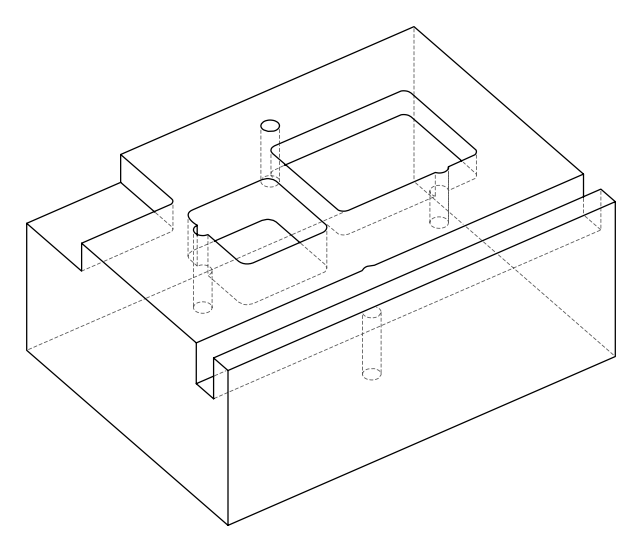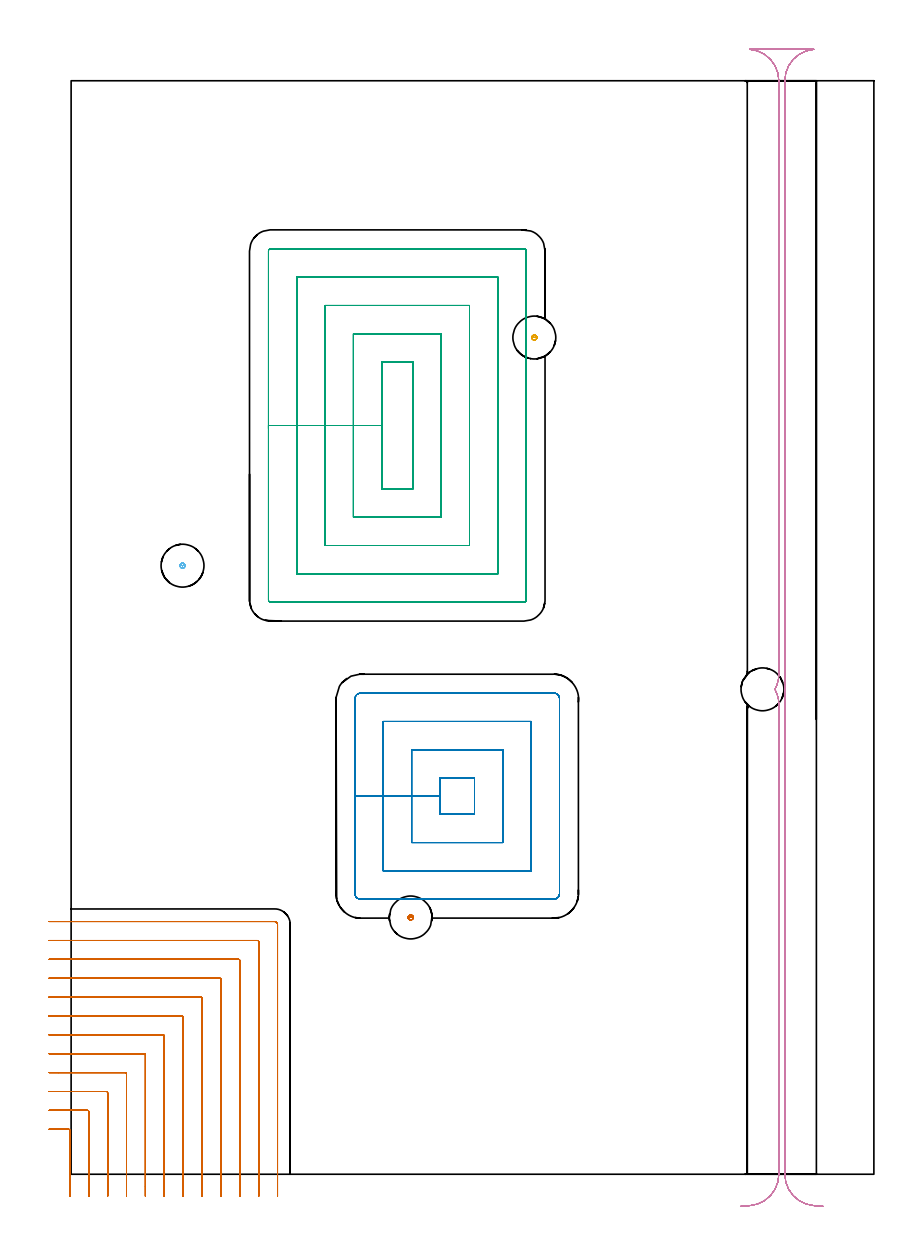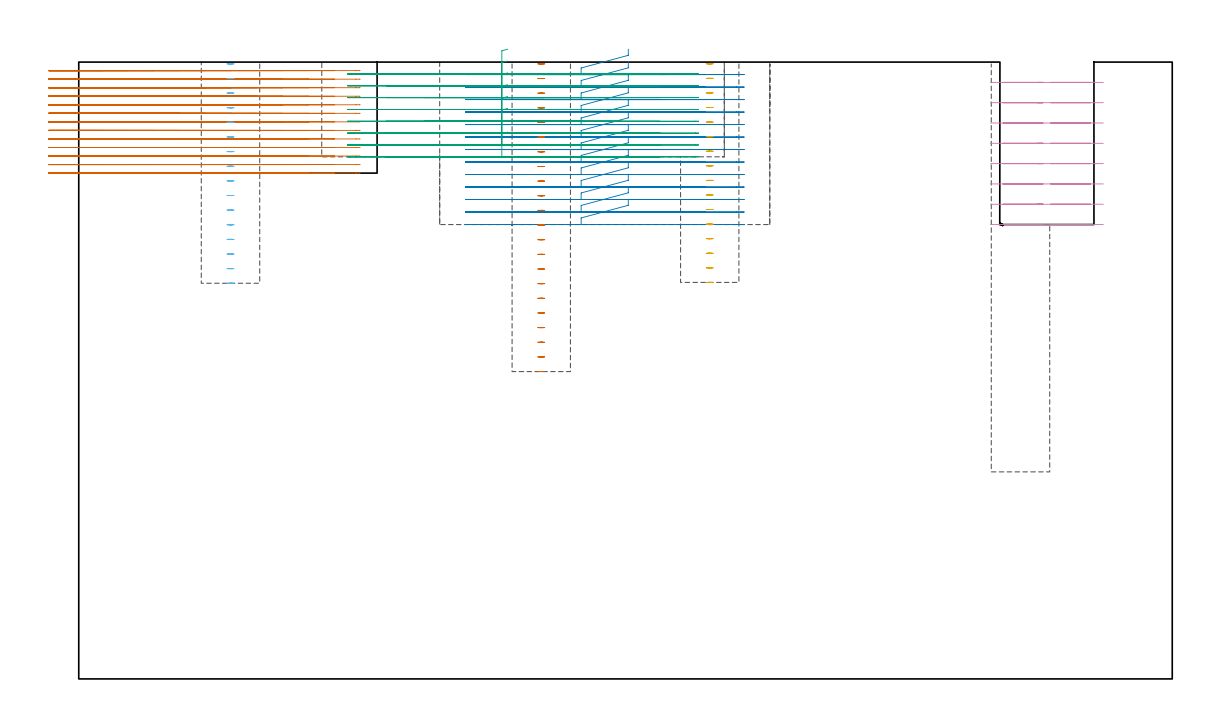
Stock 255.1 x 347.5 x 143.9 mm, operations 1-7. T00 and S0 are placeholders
(PLAN: 8 operations, 3 tool changes, 86.8 min)
(1 MILL_CORNER_NOTCH_RECTANGULAR | CORNER_NOTCH_RECTANGULAR | NXT0201_009 | Follow Part, ap 2, ae 75% | 32.92 min | 151845 mm3)
(2 MILL_RECTANGULAR_POCKET | POCKET_RECTANGULAR_STRAIGHT | NXT0201_011 | Follow Part, ap 3, ae 75% | 17.8 min | 224241 mm3)
(3 MILL_RECTANGULAR_POCKET_1 | POCKET_RECTANGULAR_STRAIGHT_1 | NXT0201_011 | Follow Part, ap 3, ae 75% | 20.87 min | 257113 mm3)
(4 MILL_RECTANGULAR_SLOT | SLOT_RECTANGULAR | UGT0201_094 | Follow Part, ap 5, ae 75% | 12.63 min | 288755 mm3)
(5 MILL_BLIND_HOLE_FROM_SOLID_MATERIAL | STEP1POCKET | NXT0201_011 | Spiral | 0.49 min | 4877 mm3)
(6 MILL_BLIND_HOLE_FROM_SOLID_MATERIAL_1 | STEP1POCKET_1 | NXT0201_011 | Spiral | 0.49 min | 7489 mm3)
(7 MILL_BLIND_HOLE_FROM_SOLID_MATERIAL_2 | STEP1POCKET_2 | NXT0201_011 | Spiral | 0.68 min | 7605 mm3)
(8 MILL_BLIND_HOLE_FROM_SOLID_MATERIAL_3 | STEP1POCKET_3 | NXT0201_011 | Spiral | 0.9 min | 8574 mm3)
(TOOL NXT0201_009 | ENDMILL 8mm [2P460-0800-NA 1630] | D8 FL26 Z6)
(TOOL NXT0201_011 | ENDMILL 12mm [2P460-1200-NA 1630] | D12 FL38 Z6)
(TOOL UGT0201_094 | End mill 20 mm | D20 FL38 Z4)
(OP 1 MILL_CORNER_NOTCH_RECTANGULAR)
G17 G21 G94 G90
T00 M6
G54
G17 G0 G90 X-0.4 Y-6.98 S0 M3
G43 Z153.9 H1
Z141.908
G94 G1 Y-3.98 F250.
Y13.905 F500.
G3 X-0.795 Y14.3 R0.4
G1 X-4.
X-7. F250.
G0 Z153.9
X5.6 Y-7.
Z141.908
G1 Y-4.
Y19.904 F500.
G3 X5.204 Y20.3 R0.4
G1 X-4.
X-7. F250.
G0 Z153.9
X11.6 Y-7.
Z141.908
G1 Y-4.
Y25.904 F500.
G3 X11.204 Y26.3 R0.4
G1 X-4.
X-7. F250.
G0 Z153.9
X17.6 Y-7.
Z141.908
G1 Y-4.
Y31.904 F500.
G3 X17.204 Y32.3 R0.4
G1 X-4.
X-7. F250.
G0 Z153.9
X23.6 Y-7.
Z141.908
G1 Y-4.
Y37.904 F500.
G3 X23.204 Y38.3 R0.4
G1 X-4.
X-7. F250.
G0 Z153.9
X29.6 Y-7.
Z141.908
G1 Y-4.
Y43.904 F500.
G3 X29.204 Y44.3 R0.4
G1 X-4.
X-7. F250.
G0 Z153.9
X35.6 Y-7.
Z141.908
G1 Y-4.
Y49.903 F500.
G3 X35.203 Y50.3 R0.4
G1 X-4.
X-7. F250.
G0 Z153.9
X41.6 Y-7.
Z141.908
G1 Y-4.
Y55.903 F500.
G3 X41.203 Y56.3 R0.4
G1 X-4.
X-7. F250.
G0 Z153.9
X47.6 Y-7.
Z141.908
G1 Y-4.
Y61.903 F500.
G3 X47.203 Y62.3 R0.4
G1 X-4.
X-7. F250.
G0 Z153.9
X53.6 Y-7.
Z141.908
G1 Y-4.
Y67.903 F500.
G3 X53.203 Y68.3 R0.4
G1 X-4.
X-7. F250.
G0 Z153.9
X59.6 Y-7.
Z141.908
G1 Y-4.
Y73.903 F500.
G3 X59.203 Y74.3 R0.4
G1 X-4.
X-7. F250.
G0 Z153.9
X65.6 Y-7.
Z141.908
G1 Y-4.
Y79.4 F500.
G3 X64.7 Y80.3 R0.9
G1 X-4.
X-7. F250.
G0 Z153.9
X-0.4 Y-6.98
Z139.915
G1 Y-3.98
Y13.905 F500.
G3 X-0.795 Y14.3 R0.4
G1 X-4.
X-7. F250.
G0 Z153.9
X5.6 Y-7.
Z139.915
G1 Y-4.
Y19.904 F500.
G3 X5.204 Y20.3 R0.4
G1 X-4.
X-7. F250.
G0 Z153.9
X11.6 Y-7.
Z139.915
G1 Y-4.
Y25.904 F500.
G3 X11.204 Y26.3 R0.4
G1 X-4.
X-7. F250.
G0 Z153.9
X17.6 Y-7.
Z139.915
G1 Y-4.
Y31.904 F500.
G3 X17.204 Y32.3 R0.4
G1 X-4.
X-7. F250.
G0 Z153.9
X23.6 Y-7.
Z139.915
G1 Y-4.
Y37.904 F500.
G3 X23.204 Y38.3 R0.4
G1 X-4.
X-7. F250.
G0 Z153.9
X29.6 Y-7.
Z139.915
G1 Y-4.
Y43.904 F500.
G3 X29.204 Y44.3 R0.4
G1 X-4.
X-7. F250.
G0 Z153.9
X35.6 Y-7.
Z139.915
G1 Y-4.
Y49.903 F500.
G3 X35.203 Y50.3 R0.4
G1 X-4.
X-7. F250.
G0 Z153.9
X41.6 Y-7.
Z139.915
G1 Y-4.
Y55.903 F500.
G3 X41.203 Y56.3 R0.4
G1 X-4.
X-7. F250.
G0 Z153.9
X47.6 Y-7.
Z139.915
G1 Y-4.
Y61.903 F500.
G3 X47.203 Y62.3 R0.4
G1 X-4.
X-7. F250.
G0 Z153.9
X53.6 Y-7.
Z139.915
G1 Y-4.
Y67.903 F500.
G3 X53.203 Y68.3 R0.4
G1 X-4.
X-7. F250.
G0 Z153.9
X59.6 Y-7.
Z139.915
G1 Y-4.
Y73.903 F500.
G3 X59.203 Y74.3 R0.4
G1 X-4.
X-7. F250.
G0 Z153.9
X65.6 Y-7.
Z139.915
G1 Y-4.
Y79.4 F500.
G3 X64.7 Y80.3 R0.9
G1 X-4.
X-7. F250.
G0 Z153.9
X-0.4 Y-6.98
Z137.923
G1 Y-3.98
Y13.905 F500.
G3 X-0.795 Y14.3 R0.4
G1 X-4.
X-7. F250.
G0 Z153.9
X5.6 Y-7.
Z137.923
G1 Y-4.
Y19.904 F500.
G3 X5.204 Y20.3 R0.4
G1 X-4.
X-7. F250.
G0 Z153.9
X11.6 Y-7.
Z137.923
G1 Y-4.
Y25.904 F500.
G3 X11.204 Y26.3 R0.4
G1 X-4.
X-7. F250.
G0 Z153.9
X17.6 Y-7.
Z137.923
G1 Y-4.
Y31.904 F500.
G3 X17.204 Y32.3 R0.4
G1 X-4.
X-7. F250.
G0 Z153.9
X23.6 Y-7.
Z137.923
G1 Y-4.
Y37.904 F500.
G3 X23.204 Y38.3 R0.4
G1 X-4.
X-7. F250.
G0 Z153.9
X29.6 Y-7.
Z137.923
G1 Y-4.
Y43.904 F500.
G3 X29.204 Y44.3 R0.4
G1 X-4.
X-7. F250.
G0 Z153.9
X35.6 Y-7.
Z137.923
G1 Y-4.
Y49.903 F500.
G3 X35.203 Y50.3 R0.4
G1 X-4.
X-7. F250.
G0 Z153.9
X41.6 Y-7.
Z137.923
G1 Y-4.
Y55.903 F500.
G3 X41.203 Y56.3 R0.4
G1 X-4.
X-7. F250.
G0 Z153.9
X47.6 Y-7.
Z137.923
G1 Y-4.
Y61.903 F500.
G3 X47.203 Y62.3 R0.4
G1 X-4.
X-7. F250.
G0 Z153.9
X53.6 Y-7.
Z137.923
G1 Y-4.
Y67.903 F500.
G3 X53.203 Y68.3 R0.4
G1 X-4.
X-7. F250.
G0 Z153.9
X59.6 Y-7.
Z137.923
G1 Y-4.
Y73.903 F500.
G3 X59.203 Y74.3 R0.4
G1 X-4.
X-7. F250.
G0 Z153.9
X65.6 Y-7.
Z137.923
G1 Y-4.
Y79.4 F500.
G3 X64.7 Y80.3 R0.9
G1 X-4.
X-7. F250.
G0 Z153.9
X-0.4 Y-6.98
Z135.931
G1 Y-3.98
Y13.905 F500.
G3 X-0.795 Y14.3 R0.4
G1 X-4.
X-7. F250.
G0 Z153.9
X5.6 Y-7.
Z135.931
G1 Y-4.
Y19.904 F500.
G3 X5.204 Y20.3 R0.4
G1 X-4.
X-7. F250.
G0 Z153.9
X11.6 Y-7.
Z135.931
G1 Y-4.
Y25.904 F500.
G3 X11.204 Y26.3 R0.4
G1 X-4.
X-7. F250.
G0 Z153.9
X17.6 Y-7.
Z135.931
G1 Y-4.
Y31.904 F500.
G3 X17.204 Y32.3 R0.4
G1 X-4.
X-7. F250.
G0 Z153.9
X23.6 Y-7.
Z135.931
G1 Y-4.
Y37.904 F500.
G3 X23.204 Y38.3 R0.4
G1 X-4.
X-7. F250.
G0 Z153.9
X29.6 Y-7.
Z135.931
G1 Y-4.
Y43.904 F500.
G3 X29.204 Y44.3 R0.4
G1 X-4.
X-7. F250.
G0 Z153.9
X35.6 Y-7.
Z135.931
G1 Y-4.
Y49.903 F500.
G3 X35.203 Y50.3 R0.4
G1 X-4.
X-7. F250.
G0 Z153.9
X41.6 Y-7.
Z135.931
G1 Y-4.
Y55.903 F500.
G3 X41.203 Y56.3 R0.4
G1 X-4.
X-7. F250.
G0 Z153.9
X47.6 Y-7.
Z135.931
G1 Y-4.
Y61.903 F500.
G3 X47.203 Y62.3 R0.4
G1 X-4.
X-7. F250.
G0 Z153.9
X53.6 Y-7.
Z135.931
G1 Y-4.
Y67.903 F500.
G3 X53.203 Y68.3 R0.4
G1 X-4.
X-7. F250.
G0 Z153.9
X59.6 Y-7.
Z135.931
G1 Y-4.
Y73.903 F500.
G3 X59.203 Y74.3 R0.4
G1 X-4.
X-7. F250.
G0 Z153.9
X65.6 Y-7.
Z135.931
G1 Y-4.
Y79.4 F500.
G3 X64.7 Y80.3 R0.9
G1 X-4.
X-7. F250.
G0 Z153.9
X-0.4 Y-6.98
Z133.938
G1 Y-3.98
Y13.905 F500.
G3 X-0.795 Y14.3 R0.4
G1 X-4.
X-7. F250.
G0 Z153.9
X5.6 Y-7.
Z133.938
G1 Y-4.
Y19.904 F500.
G3 X5.204 Y20.3 R0.4
G1 X-4.
X-7. F250.
G0 Z153.9
X11.6 Y-7.
Z133.938
G1 Y-4.
Y25.904 F500.
G3 X11.204 Y26.3 R0.4
G1 X-4.
X-7. F250.
G0 Z153.9
X17.6 Y-7.
Z133.938
G1 Y-4.
Y31.904 F500.
G3 X17.204 Y32.3 R0.4
G1 X-4.
X-7. F250.
G0 Z153.9
X23.6 Y-7.
Z133.938
G1 Y-4.
Y37.904 F500.
G3 X23.204 Y38.3 R0.4
G1 X-4.
X-7. F250.
G0 Z153.9
X29.6 Y-7.
Z133.938
G1 Y-4.
Y43.904 F500.
G3 X29.204 Y44.3 R0.4
G1 X-4.
X-7. F250.
G0 Z153.9
X35.6 Y-7.
Z133.938
G1 Y-4.
Y49.903 F500.
G3 X35.203 Y50.3 R0.4
G1 X-4.
X-7. F250.
G0 Z153.9
X41.6 Y-7.
Z133.938
G1 Y-4.
Y55.903 F500.
G3 X41.203 Y56.3 R0.4
G1 X-4.
X-7. F250.
G0 Z153.9
X47.6 Y-7.
Z133.938
G1 Y-4.
Y61.903 F500.
G3 X47.203 Y62.3 R0.4
G1 X-4.
X-7. F250.
G0 Z153.9
X53.6 Y-7.
Z133.938
G1 Y-4.
Y67.903 F500.
G3 X53.203 Y68.3 R0.4
G1 X-4.
X-7. F250.
G0 Z153.9
X59.6 Y-7.
Z133.938
G1 Y-4.
Y73.903 F500.
G3 X59.203 Y74.3 R0.4
G1 X-4.
X-7. F250.
G0 Z153.9
X65.6 Y-7.
Z133.938
G1 Y-4.
Y79.4 F500.
G3 X64.7 Y80.3 R0.9
G1 X-4.
X-7. F250.
G0 Z153.9
X-0.4 Y-6.98
Z131.946
G1 Y-3.98
Y13.905 F500.
G3 X-0.795 Y14.3 R0.4
G1 X-4.
X-7. F250.
G0 Z153.9
X5.6 Y-7.
Z131.946
G1 Y-4.
Y19.904 F500.
G3 X5.204 Y20.3 R0.4
G1 X-4.
X-7. F250.
G0 Z153.9
X11.6 Y-7.
Z131.946
G1 Y-4.
Y25.904 F500.
G3 X11.204 Y26.3 R0.4
G1 X-4.
X-7. F250.
G0 Z153.9
X17.6 Y-7.
Z131.946
G1 Y-4.
Y31.904 F500.
G3 X17.204 Y32.3 R0.4
G1 X-4.
X-7. F250.
G0 Z153.9
X23.6 Y-7.
Z131.946
G1 Y-4.
Y37.904 F500.
G3 X23.204 Y38.3 R0.4
G1 X-4.
X-7. F250.
G0 Z153.9
X29.6 Y-7.
Z131.946
G1 Y-4.
Y43.904 F500.
G3 X29.204 Y44.3 R0.4
G1 X-4.
X-7. F250.
G0 Z153.9
X35.6 Y-7.
Z131.946
G1 Y-4.
Y49.903 F500.
G3 X35.203 Y50.3 R0.4
G1 X-4.
X-7. F250.
G0 Z153.9
X41.6 Y-7.
Z131.946
G1 Y-4.
Y55.903 F500.
G3 X41.203 Y56.3 R0.4
G1 X-4.
X-7. F250.
G0 Z153.9
X47.6 Y-7.
Z131.946
G1 Y-4.
Y61.903 F500.
G3 X47.203 Y62.3 R0.4
G1 X-4.
X-7. F250.
G0 Z153.9
X53.6 Y-7.
Z131.946
G1 Y-4.
Y67.903 F500.
G3 X53.203 Y68.3 R0.4
G1 X-4.
X-7. F250.
G0 Z153.9
X59.6 Y-7.
Z131.946
G1 Y-4.
Y73.903 F500.
G3 X59.203 Y74.3 R0.4
G1 X-4.
X-7. F250.
G0 Z153.9
X65.6 Y-7.
Z131.946
G1 Y-4.
Y79.4 F500.
G3 X64.7 Y80.3 R0.9
G1 X-4.
X-7. F250.
G0 Z153.9
X-0.4 Y-6.98
Z129.954
G1 Y-3.98
Y13.905 F500.
G3 X-0.795 Y14.3 R0.4
G1 X-4.
X-7. F250.
G0 Z153.9
X5.6 Y-7.
Z129.954
G1 Y-4.
Y19.904 F500.
G3 X5.204 Y20.3 R0.4
G1 X-4.
X-7. F250.
G0 Z153.9
X11.6 Y-7.
Z129.954
G1 Y-4.
Y25.904 F500.
G3 X11.204 Y26.3 R0.4
G1 X-4.
X-7. F250.
G0 Z153.9
X17.6 Y-7.
Z129.954
G1 Y-4.
Y31.904 F500.
G3 X17.204 Y32.3 R0.4
G1 X-4.
X-7. F250.
G0 Z153.9
X23.6 Y-7.
Z129.954
G1 Y-4.
Y37.904 F500.
G3 X23.204 Y38.3 R0.4
G1 X-4.
X-7. F250.
G0 Z153.9
X29.6 Y-7.
Z129.954
G1 Y-4.
Y43.904 F500.
G3 X29.204 Y44.3 R0.4
G1 X-4.
X-7. F250.
G0 Z153.9
X35.6 Y-7.
Z129.954
G1 Y-4.
Y49.903 F500.
G3 X35.203 Y50.3 R0.4
G1 X-4.
X-7. F250.
G0 Z153.9
X41.6 Y-7.
Z129.954
G1 Y-4.
Y55.903 F500.
G3 X41.203 Y56.3 R0.4
G1 X-4.
X-7. F250.
G0 Z153.9
X47.6 Y-7.
Z129.954
G1 Y-4.
Y61.903 F500.
G3 X47.203 Y62.3 R0.4
G1 X-4.
X-7. F250.
G0 Z153.9
X53.6 Y-7.
Z129.954
G1 Y-4.
Y67.903 F500.
G3 X53.203 Y68.3 R0.4
G1 X-4.
X-7. F250.
G0 Z153.9
X59.6 Y-7.
Z129.954
G1 Y-4.
Y73.903 F500.
G3 X59.203 Y74.3 R0.4
G1 X-4.
X-7. F250.
G0 Z153.9
X65.6 Y-7.
Z129.954
G1 Y-4.
Y79.4 F500.
G3 X64.7 Y80.3 R0.9
G1 X-4.
X-7. F250.
G0 Z153.9
X-0.4 Y-6.98
Z127.962
G1 Y-3.98
Y13.905 F500.
G3 X-0.795 Y14.3 R0.4
G1 X-4.
X-7. F250.
G0 Z153.9
X5.6 Y-7.
Z127.962
G1 Y-4.
Y19.904 F500.
G3 X5.204 Y20.3 R0.4
G1 X-4.
X-7. F250.
G0 Z153.9
X11.6 Y-7.
Z127.962
G1 Y-4.
Y25.904 F500.
G3 X11.204 Y26.3 R0.4
G1 X-4.
X-7. F250.
G0 Z153.9
X17.6 Y-7.
Z127.962
G1 Y-4.
Y31.904 F500.
G3 X17.204 Y32.3 R0.4
G1 X-4.
X-7. F250.
G0 Z153.9
X23.6 Y-7.
Z127.962
G1 Y-4.
Y37.904 F500.
G3 X23.204 Y38.3 R0.4
G1 X-4.
X-7. F250.
G0 Z153.9
X29.6 Y-7.
Z127.962
G1 Y-4.
Y43.904 F500.
G3 X29.204 Y44.3 R0.4
G1 X-4.
X-7. F250.
G0 Z153.9
X35.6 Y-7.
Z127.962
G1 Y-4.
Y49.903 F500.
G3 X35.203 Y50.3 R0.4
G1 X-4.
X-7. F250.
G0 Z153.9
X41.6 Y-7.
Z127.962
G1 Y-4.
Y55.903 F500.
G3 X41.203 Y56.3 R0.4
G1 X-4.
X-7. F250.
G0 Z153.9
X47.6 Y-7.
Z127.962
G1 Y-4.
Y61.903 F500.
G3 X47.203 Y62.3 R0.4
G1 X-4.
X-7. F250.
G0 Z153.9
X53.6 Y-7.
Z127.962
G1 Y-4.
Y67.903 F500.
G3 X53.203 Y68.3 R0.4
G1 X-4.
X-7. F250.
G0 Z153.9
X59.6 Y-7.
Z127.962
G1 Y-4.
Y73.903 F500.
G3 X59.203 Y74.3 R0.4
G1 X-4.
X-7. F250.
G0 Z153.9
X65.6 Y-7.
Z127.962
G1 Y-4.
Y79.4 F500.
G3 X64.7 Y80.3 R0.9
G1 X-4.
X-7. F250.
G0 Z153.9
X-0.4 Y-6.98
Z125.969
G1 Y-3.98
Y13.905 F500.
G3 X-0.795 Y14.3 R0.4
G1 X-4.
X-7. F250.
G0 Z153.9
X5.6 Y-7.
Z125.969
G1 Y-4.
Y19.904 F500.
G3 X5.204 Y20.3 R0.4
G1 X-4.
X-7. F250.
G0 Z153.9
X11.6 Y-7.
Z125.969
G1 Y-4.
Y25.904 F500.
G3 X11.204 Y26.3 R0.4
G1 X-4.
X-7. F250.
G0 Z153.9
X17.6 Y-7.
Z125.969
G1 Y-4.
Y31.904 F500.
G3 X17.204 Y32.3 R0.4
G1 X-4.
X-7. F250.
G0 Z153.9
X23.6 Y-7.
Z125.969
G1 Y-4.
Y37.904 F500.
G3 X23.204 Y38.3 R0.4
G1 X-4.
X-7. F250.
G0 Z153.9
X29.6 Y-7.
Z125.969
G1 Y-4.
Y43.904 F500.
G3 X29.204 Y44.3 R0.4
G1 X-4.
X-7. F250.
G0 Z153.9
X35.6 Y-7.
Z125.969
G1 Y-4.
Y49.903 F500.
G3 X35.203 Y50.3 R0.4
G1 X-4.
X-7. F250.
G0 Z153.9
X41.6 Y-7.
Z125.969
G1 Y-4.
Y55.903 F500.
G3 X41.203 Y56.3 R0.4
G1 X-4.
X-7. F250.
G0 Z153.9
X47.6 Y-7.
Z125.969
G1 Y-4.
Y61.903 F500.
G3 X47.203 Y62.3 R0.4
G1 X-4.
X-7. F250.
G0 Z153.9
X53.6 Y-7.
Z125.969
G1 Y-4.
Y67.903 F500.
G3 X53.203 Y68.3 R0.4
G1 X-4.
X-7. F250.
G0 Z153.9
X59.6 Y-7.
Z125.969
G1 Y-4.
Y73.903 F500.
G3 X59.203 Y74.3 R0.4
G1 X-4.
X-7. F250.
G0 Z153.9
X65.6 Y-7.
Z125.969
G1 Y-4.
Y79.4 F500.
G3 X64.7 Y80.3 R0.9
G1 X-4.
X-7. F250.
G0 Z153.9
X-0.4 Y-6.98
Z123.977
G1 Y-3.98
Y13.905 F500.
G3 X-0.795 Y14.3 R0.4
G1 X-4.
X-7. F250.
G0 Z153.9
X5.6 Y-7.
Z123.977
G1 Y-4.
Y19.904 F500.
G3 X5.204 Y20.3 R0.4
G1 X-4.
X-7. F250.
G0 Z153.9
X11.6 Y-7.
Z123.977
G1 Y-4.
Y25.904 F500.
G3 X11.204 Y26.3 R0.4
G1 X-4.
X-7. F250.
G0 Z153.9
X17.6 Y-7.
Z123.977
G1 Y-4.
Y31.904 F500.
G3 X17.204 Y32.3 R0.4
G1 X-4.
X-7. F250.
G0 Z153.9
X23.6 Y-7.
Z123.977
G1 Y-4.
Y37.904 F500.
G3 X23.204 Y38.3 R0.4
G1 X-4.
X-7. F250.
G0 Z153.9
X29.6 Y-7.
Z123.977
G1 Y-4.
Y43.904 F500.
G3 X29.204 Y44.3 R0.4
G1 X-4.
X-7. F250.
G0 Z153.9
X35.6 Y-7.
Z123.977
G1 Y-4.
Y49.903 F500.
G3 X35.203 Y50.3 R0.4
G1 X-4.
X-7. F250.
G0 Z153.9
X41.6 Y-7.
Z123.977
G1 Y-4.
Y55.903 F500.
G3 X41.203 Y56.3 R0.4
G1 X-4.
X-7. F250.
G0 Z153.9
X47.6 Y-7.
Z123.977
G1 Y-4.
Y61.903 F500.
G3 X47.203 Y62.3 R0.4
G1 X-4.
X-7. F250.
G0 Z153.9
X53.6 Y-7.
Z123.977
G1 Y-4.
Y67.903 F500.
G3 X53.203 Y68.3 R0.4
G1 X-4.
X-7. F250.
G0 Z153.9
X59.6 Y-7.
Z123.977
G1 Y-4.
Y73.903 F500.
G3 X59.203 Y74.3 R0.4
G1 X-4.
X-7. F250.
G0 Z153.9
X65.6 Y-7.
Z123.977
G1 Y-4.
Y79.4 F500.
G3 X64.7 Y80.3 R0.9
G1 X-4.
X-7. F250.
G0 Z153.9
X-0.4 Y-6.98
Z121.985
G1 Y-3.98
Y13.905 F500.
G3 X-0.795 Y14.3 R0.4
G1 X-4.
X-7. F250.
G0 Z153.9
X5.6 Y-7.
Z121.985
G1 Y-4.
Y19.904 F500.
G3 X5.204 Y20.3 R0.4
G1 X-4.
X-7. F250.
G0 Z153.9
X11.6 Y-7.
Z121.985
G1 Y-4.
Y25.904 F500.
G3 X11.204 Y26.3 R0.4
G1 X-4.
X-7. F250.
G0 Z153.9
X17.6 Y-7.
Z121.985
G1 Y-4.
Y31.904 F500.
G3 X17.204 Y32.3 R0.4
G1 X-4.
X-7. F250.
G0 Z153.9
X23.6 Y-7.
Z121.985
G1 Y-4.
Y37.904 F500.
G3 X23.204 Y38.3 R0.4
G1 X-4.
X-7. F250.
G0 Z153.9
X29.6 Y-7.
Z121.985
G1 Y-4.
Y43.904 F500.
G3 X29.204 Y44.3 R0.4
G1 X-4.
X-7. F250.
G0 Z153.9
X35.6 Y-7.
Z121.985
G1 Y-4.
Y49.903 F500.
G3 X35.203 Y50.3 R0.4
G1 X-4.
X-7. F250.
G0 Z153.9
X41.6 Y-7.
Z121.985
G1 Y-4.
Y55.903 F500.
G3 X41.203 Y56.3 R0.4
G1 X-4.
X-7. F250.
G0 Z153.9
X47.6 Y-7.
Z121.985
G1 Y-4.
Y61.903 F500.
G3 X47.203 Y62.3 R0.4
G1 X-4.
X-7. F250.
G0 Z153.9
X53.6 Y-7.
Z121.985
G1 Y-4.
Y67.903 F500.
G3 X53.203 Y68.3 R0.4
G1 X-4.
X-7. F250.
G0 Z153.9
X59.6 Y-7.
Z121.985
G1 Y-4.
Y73.903 F500.
G3 X59.203 Y74.3 R0.4
G1 X-4.
X-7. F250.
G0 Z153.9
X65.6 Y-7.
Z121.985
G1 Y-4.
Y79.4 F500.
G3 X64.7 Y80.3 R0.9
G1 X-4.
X-7. F250.
G0 Z153.9
X-0.4 Y-6.98
Z119.992
G1 Y-3.98
Y13.905 F500.
G3 X-0.795 Y14.3 R0.4
G1 X-4.
X-7. F250.
G0 Z153.9
X5.6 Y-7.
Z119.992
G1 Y-4.
Y19.904 F500.
G3 X5.204 Y20.3 R0.4
G1 X-4.
X-7. F250.
G0 Z153.9
X11.6 Y-7.
Z119.992
G1 Y-4.
Y25.904 F500.
G3 X11.204 Y26.3 R0.4
G1 X-4.
X-7. F250.
G0 Z153.9
X17.6 Y-7.
Z119.992
G1 Y-4.
Y31.904 F500.
G3 X17.204 Y32.3 R0.4
G1 X-4.
X-7. F250.
G0 Z153.9
X23.6 Y-7.
Z119.992
G1 Y-4.
Y37.904 F500.
G3 X23.204 Y38.3 R0.4
G1 X-4.
X-7. F250.
G0 Z153.9
X29.6 Y-7.
Z119.992
G1 Y-4.
Y43.904 F500.
G3 X29.204 Y44.3 R0.4
G1 X-4.
X-7. F250.
G0 Z153.9
X35.6 Y-7.
Z119.992
G1 Y-4.
Y49.903 F500.
G3 X35.203 Y50.3 R0.4
G1 X-4.
X-7. F250.
G0 Z153.9
X41.6 Y-7.
Z119.992
G1 Y-4.
Y55.903 F500.
G3 X41.203 Y56.3 R0.4
G1 X-4.
X-7. F250.
G0 Z153.9
X47.6 Y-7.
Z119.992
G1 Y-4.
Y61.903 F500.
G3 X47.203 Y62.3 R0.4
G1 X-4.
X-7. F250.
G0 Z153.9
X53.6 Y-7.
Z119.992
G1 Y-4.
Y67.903 F500.
G3 X53.203 Y68.3 R0.4
G1 X-4.
X-7. F250.
G0 Z153.9
X59.6 Y-7.
Z119.992
G1 Y-4.
Y73.903 F500.
G3 X59.203 Y74.3 R0.4
G1 X-4.
X-7. F250.
G0 Z153.9
X65.6 Y-7.
Z119.992
G1 Y-4.
Y79.4 F500.
G3 X64.7 Y80.3 R0.9
G1 X-4.
X-7. F250.
G0 Z153.9
X-0.4 Y-6.98
Z118.
G1 Y-3.98
Y13.905 F500.
G3 X-0.795 Y14.3 R0.4
G1 X-4.
X-7. F250.
G0 Z153.9
X5.6 Y-7.
Z118.
G1 Y-4.
Y19.904 F500.
G3 X5.204 Y20.3 R0.4
G1 X-4.
X-7. F250.
G0 Z153.9
X11.6 Y-7.
Z118.
G1 Y-4.
Y25.904 F500.
G3 X11.204 Y26.3 R0.4
G1 X-4.
X-7. F250.
G0 Z153.9
X17.6 Y-7.
Z118.
G1 Y-4.
Y31.904 F500.
G3 X17.204 Y32.3 R0.4
G1 X-4.
X-7. F250.
G0 Z153.9
X23.6 Y-7.
Z118.
G1 Y-4.
Y37.904 F500.
G3 X23.204 Y38.3 R0.4
G1 X-4.
X-7. F250.
G0 Z153.9
X29.6 Y-7.
Z118.
G1 Y-4.
Y43.904 F500.
G3 X29.204 Y44.3 R0.4
G1 X-4.
X-7. F250.
G0 Z153.9
X35.6 Y-7.
Z118.
G1 Y-4.
Y49.903 F500.
G3 X35.203 Y50.3 R0.4
G1 X-4.
X-7. F250.
G0 Z153.9
X41.6 Y-7.
Z118.
G1 Y-4.
Y55.903 F500.
G3 X41.203 Y56.3 R0.4
G1 X-4.
X-7. F250.
G0 Z153.9
X47.6 Y-7.
Z118.
G1 Y-4.
Y61.903 F500.
G3 X47.203 Y62.3 R0.4
G1 X-4.
X-7. F250.
G0 Z153.9
X53.6 Y-7.
Z118.
G1 Y-4.
Y67.903 F500.
G3 X53.203 Y68.3 R0.4
G1 X-4.
X-7. F250.
G0 Z153.9
X59.6 Y-7.
Z118.
G1 Y-4.
Y73.903 F500.
G3 X59.203 Y74.3 R0.4
G1 X-4.
X-7. F250.
G0 Z153.9
X65.6 Y-7.
Z118.
G1 Y-4.
Y79.4 F500.
G3 X64.7 Y80.3 R0.9
G1 X-4.
X-7. F250.
G0 Z153.9
M5
M2
(OP 2 MILL_RECTANGULAR_POCKET)
G17 G21 G94 G90
T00 M6
G54
G17 G0 G90 X128.2 Y120.574 S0 M3
G43 Z153.9 H1
Z146.9
G94 G1 Y125.9 Z145.473 F250.
X117.2 Z142.525
Y120.15 Z140.985
Y114.4 F500.
X128.2
Y125.9
X117.2
Y120.15
X108.2
Y105.4
X137.2
Y134.9
X108.2
Y120.15
X99.2
Y96.4
X146.2
Y143.9
X99.2
Y120.15
X90.2
Y89.2
G3 X92. Y87.4 R1.8
G1 X153.4
G3 X155.2 Y89.2 R1.8
G1 Y151.1
G3 X153.4 Y152.9 R1.8
G1 X92.
G3 X90.2 Y151.1 R1.8
G1 Y120.15
Y119.15
G0 X128.2 Y120.574 Z143.985
G1 Y125.9 Z142.557 F250.
X117.2 Z139.61
Y120.15 Z138.069
Y114.4 F500.
X128.2
Y125.9
X117.2
Y120.15
X108.2
Y105.4
X137.2
Y134.9
X108.2
Y120.15
X99.2
Y96.4
X146.2
Y143.9
X99.2
Y120.15
X90.2
Y89.2
G3 X92. Y87.4 R1.8
G1 X153.4
G3 X155.2 Y89.2 R1.8
G1 Y151.1
G3 X153.4 Y152.9 R1.8
G1 X92.
G3 X90.2 Y151.1 R1.8
G1 Y120.15
Y119.15
G0 X128.2 Y120.574 Z141.069
G1 Y125.9 Z139.642 F250.
X117.2 Z136.694
Y120.15 Z135.154
Y114.4 F500.
X128.2
Y125.9
X117.2
Y120.15
X108.2
Y105.4
X137.2
Y134.9
X108.2
Y120.15
X99.2
Y96.4
X146.2
Y143.9
X99.2
Y120.15
X90.2
Y89.2
G3 X92. Y87.4 R1.8
G1 X153.4
G3 X155.2 Y89.2 R1.8
G1 Y151.1
G3 X153.4 Y152.9 R1.8
G1 X92.
G3 X90.2 Y151.1 R1.8
G1 Y120.15
Y119.15
G0 X128.2 Y120.574 Z138.154
G1 Y125.9 Z136.727 F250.
X117.2 Z133.779
Y120.15 Z132.238
Y114.4 F500.
X128.2
Y125.9
X117.2
Y120.15
X108.2
Y105.4
X137.2
Y134.9
X108.2
Y120.15
X99.2
Y96.4
X146.2
Y143.9
X99.2
Y120.15
X90.2
Y89.2
G3 X92. Y87.4 R1.8
G1 X153.4
G3 X155.2 Y89.2 R1.8
G1 Y151.1
G3 X153.4 Y152.9 R1.8
G1 X92.
G3 X90.2 Y151.1 R1.8
G1 Y120.15
Y119.15
G0 X128.2 Y120.574 Z135.238
G1 Y125.9 Z133.811 F250.
X117.2 Z130.864
Y120.15 Z129.323
Y114.4 F500.
X128.2
Y125.9
X117.2
Y120.15
X108.2
Y105.4
X137.2
Y134.9
X108.2
Y120.15
X99.2
Y96.4
X146.2
Y143.9
X99.2
Y120.15
X90.2
Y89.2
G3 X92. Y87.4 R1.8
G1 X153.4
G3 X155.2 Y89.2 R1.8
G1 Y151.1
G3 X153.4 Y152.9 R1.8
G1 X92.
G3 X90.2 Y151.1 R1.8
G1 Y120.15
Y119.15
G0 X128.2 Y120.574 Z132.323
G1 Y125.9 Z130.896 F250.
X117.2 Z127.948
Y120.15 Z126.408
Y114.4 F500.
X128.2
Y125.9
X117.2
Y120.15
X108.2
Y105.4
X137.2
Y134.9
X108.2
Y120.15
X99.2
Y96.4
X146.2
Y143.9
X99.2
Y120.15
X90.2
Y89.2
G3 X92. Y87.4 R1.8
G1 X153.4
G3 X155.2 Y89.2 R1.8
G1 Y151.1
G3 X153.4 Y152.9 R1.8
G1 X92.
G3 X90.2 Y151.1 R1.8
G1 Y120.15
Y119.15
G0 X128.2 Y120.574 Z129.408
G1 Y125.9 Z127.98 F250.
X117.2 Z125.033
Y120.15 Z123.492
Y114.4 F500.
X128.2
Y125.9
X117.2
Y120.15
X108.2
Y105.4
X137.2
Y134.9
X108.2
Y120.15
X99.2
Y96.4
X146.2
Y143.9
X99.2
Y120.15
X90.2
Y89.2
G3 X92. Y87.4 R1.8
G1 X153.4
G3 X155.2 Y89.2 R1.8
G1 Y151.1
G3 X153.4 Y152.9 R1.8
G1 X92.
G3 X90.2 Y151.1 R1.8
G1 Y120.15
Y119.15
G0 X128.2 Y120.574 Z126.492
G1 Y125.9 Z125.065 F250.
X117.2 Z122.118
Y120.15 Z120.577
Y114.4 F500.
X128.2
Y125.9
X117.2
Y120.15
X108.2
Y105.4
X137.2
Y134.9
X108.2
Y120.15
X99.2
Y96.4
X146.2
Y143.9
X99.2
Y120.15
X90.2
Y89.2
G3 X92. Y87.4 R1.8
G1 X153.4
G3 X155.2 Y89.2 R1.8
G1 Y151.1
G3 X153.4 Y152.9 R1.8
G1 X92.
G3 X90.2 Y151.1 R1.8
G1 Y120.15
Y119.15
G0 X128.2 Y120.574 Z123.577
G1 Y125.9 Z122.15 F250.
X117.2 Z119.202
Y120.15 Z117.662
Y114.4 F500.
X128.2
Y125.9
X117.2
Y120.15
X108.2
Y105.4
X137.2
Y134.9
X108.2
Y120.15
X99.2
Y96.4
X146.2
Y143.9
X99.2
Y120.15
X90.2
Y89.2
G3 X92. Y87.4 R1.8
G1 X153.4
G3 X155.2 Y89.2 R1.8
G1 Y151.1
G3 X153.4 Y152.9 R1.8
G1 X92.
G3 X90.2 Y151.1 R1.8
G1 Y120.15
Y119.15
G0 X128.2 Y120.574 Z120.662
G1 Y125.9 Z119.234 F250.
X117.2 Z116.287
Y120.15 Z114.746
Y114.4 F500.
X128.2
Y125.9
X117.2
Y120.15
X108.2
Y105.4
X137.2
Y134.9
X108.2
Y120.15
X99.2
Y96.4
X146.2
Y143.9
X99.2
Y120.15
X90.2
Y89.2
G3 X92. Y87.4 R1.8
G1 X153.4
G3 X155.2 Y89.2 R1.8
G1 Y151.1
G3 X153.4 Y152.9 R1.8
G1 X92.
G3 X90.2 Y151.1 R1.8
G1 Y120.15
Y119.15
G0 X128.2 Y120.574 Z117.746
G1 Y125.9 Z116.319 F250.
X117.2 Z113.371
Y120.15 Z111.831
Y114.4 F500.
X128.2
Y125.9
X117.2
Y120.15
X108.2
Y105.4
X137.2
Y134.9
X108.2
Y120.15
X99.2
Y96.4
X146.2
Y143.9
X99.2
Y120.15
X90.2
Y89.2
G3 X92. Y87.4 R1.8
G1 X153.4
G3 X155.2 Y89.2 R1.8
G1 Y151.1
G3 X153.4 Y152.9 R1.8
G1 X92.
G3 X90.2 Y151.1 R1.8
G1 Y120.15
Y119.15
G0 X128.2 Y120.574 Z114.831
G1 Y125.9 Z113.404 F250.
X117.2 Z110.456
Y120.15 Z108.915
Y114.4 F500.
X128.2
Y125.9
X117.2
Y120.15
X108.2
Y105.4
X137.2
Y134.9
X108.2
Y120.15
X99.2
Y96.4
X146.2
Y143.9
X99.2
Y120.15
X90.2
Y89.2
G3 X92. Y87.4 R1.8
G1 X153.4
G3 X155.2 Y89.2 R1.8
G1 Y151.1
G3 X153.4 Y152.9 R1.8
G1 X92.
G3 X90.2 Y151.1 R1.8
G1 Y120.15
Y119.15
G0 X128.2 Y120.574 Z111.915
G1 Y125.9 Z110.488 F250.
X117.2 Z107.541
Y120.15 Z106.
Y114.4 F500.
X128.2
Y125.9
X117.2
Y120.15
X108.2
Y105.4
X137.2
Y134.9
X108.2
Y120.15
X99.2
Y96.4
X146.2
Y143.9
X99.2
Y120.15
X90.2
Y89.2
G3 X92. Y87.4 R1.8
G1 X153.4
G3 X155.2 Y89.2 R1.8
G1 Y151.1
G3 X153.4 Y152.9 R1.8
G1 X92.
G3 X90.2 Y151.1 R1.8
G1 Y120.15
Y119.15
G0 Z153.9
M5
M2
(OP 3 MILL_RECTANGULAR_POCKET_1)
G17 G21 G94 G90
T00 M6
G54
G17 G0 G90 X100.056 Y258.1 S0 M3
G43 Z153.9 H1
Z146.9
G94 G1 X98.7 Z146.537 F250.
Y237.95 Z141.137
Y217.8 F500.
X108.6
Y258.1
X98.7
Y237.95
X89.7
Y208.8
X117.6
Y267.1
X89.7
Y237.95
X80.7
Y199.8
X126.6
Y260.011
Y276.1
X80.7
Y237.95
X71.7
Y190.8
X135.6
Y285.1
X71.7
Y237.95
X62.7
Y182.5
G3 X63.4 Y181.8 R0.7
G1 X143.9
G3 X144.6 Y182.5 R0.7
G1 Y293.4
G3 X143.9 Y294.1 R0.7
G1 X63.4
G3 X62.7 Y293.4 R0.7
G1 Y237.95
Y236.95
G0 X100.056 Y258.1 Z144.137
G1 X98.7 Z143.774 F250.
Y237.95 Z138.375
Y217.8 F500.
X108.6
Y258.1
X98.7
Y237.95
X89.7
Y208.8
X117.6
Y267.1
X89.7
Y237.95
X80.7
Y199.8
X126.6
Y260.011
Y276.1
X80.7
Y237.95
X71.7
Y190.8
X135.6
Y285.1
X71.7
Y237.95
X62.7
Y182.5
G3 X63.4 Y181.8 R0.7
G1 X143.9
G3 X144.6 Y182.5 R0.7
G1 Y293.4
G3 X143.9 Y294.1 R0.7
G1 X63.4
G3 X62.7 Y293.4 R0.7
G1 Y237.95
Y236.95
G0 X100.056 Y258.1 Z141.375
G1 X98.7 Z141.012 F250.
Y237.95 Z135.612
Y217.8 F500.
X108.6
Y258.1
X98.7
Y237.95
X89.7
Y208.8
X117.6
Y267.1
X89.7
Y237.95
X80.7
Y199.8
X126.6
Y260.011
Y276.1
X80.7
Y237.95
X71.7
Y190.8
X135.6
Y285.1
X71.7
Y237.95
X62.7
Y182.5
G3 X63.4 Y181.8 R0.7
G1 X143.9
G3 X144.6 Y182.5 R0.7
G1 Y293.4
G3 X143.9 Y294.1 R0.7
G1 X63.4
G3 X62.7 Y293.4 R0.7
G1 Y237.95
Y236.95
G0 X100.056 Y258.1 Z138.612
G1 X98.7 Z138.249 F250.
Y237.95 Z132.85
Y217.8 F500.
X108.6
Y258.1
X98.7
Y237.95
X89.7
Y208.8
X117.6
Y267.1
X89.7
Y237.95
X80.7
Y199.8
X126.6
Y260.011
Y276.1
X80.7
Y237.95
X71.7
Y190.8
X135.6
Y285.1
X71.7
Y237.95
X62.7
Y182.5
G3 X63.4 Y181.8 R0.7
G1 X143.9
G3 X144.6 Y182.5 R0.7
G1 Y293.4
G3 X143.9 Y294.1 R0.7
G1 X63.4
G3 X62.7 Y293.4 R0.7
G1 Y237.95
Y236.95
G0 X100.056 Y258.1 Z135.85
G1 X98.7 Z135.487 F250.
Y237.95 Z130.087
Y217.8 F500.
X108.6
Y258.1
X98.7
Y237.95
X89.7
Y208.8
X117.6
Y267.1
X89.7
Y237.95
X80.7
Y199.8
X126.6
Y260.011
Y276.1
X80.7
Y237.95
X71.7
Y190.8
X135.6
Y285.1
X71.7
Y237.95
X62.7
Y182.5
G3 X63.4 Y181.8 R0.7
G1 X143.9
G3 X144.6 Y182.5 R0.7
G1 Y293.4
G3 X143.9 Y294.1 R0.7
G1 X63.4
G3 X62.7 Y293.4 R0.7
G1 Y237.95
Y236.95
G0 X100.056 Y258.1 Z133.087
G1 X98.7 Z132.724 F250.
Y237.95 Z127.325
Y217.8 F500.
X108.6
Y258.1
X98.7
Y237.95
X89.7
Y208.8
X117.6
Y267.1
X89.7
Y237.95
X80.7
Y199.8
X126.6
Y260.011
Y276.1
X80.7
Y237.95
X71.7
Y190.8
X135.6
Y285.1
X71.7
Y237.95
X62.7
Y182.5
G3 X63.4 Y181.8 R0.7
G1 X143.9
G3 X144.6 Y182.5 R0.7
G1 Y293.4
G3 X143.9 Y294.1 R0.7
G1 X63.4
G3 X62.7 Y293.4 R0.7
G1 Y237.95
Y236.95
G0 X100.056 Y258.1 Z130.325
G1 X98.7 Z129.962 F250.
Y237.95 Z124.562
Y217.8 F500.
X108.6
Y258.1
X98.7
Y237.95
X89.7
Y208.8
X117.6
Y267.1
X89.7
Y237.95
X80.7
Y199.8
X126.6
Y260.011
Y276.1
X80.7
Y237.95
X71.7
Y190.8
X135.6
Y285.1
X71.7
Y237.95
X62.7
Y182.5
G3 X63.4 Y181.8 R0.7
G1 X143.9
G3 X144.6 Y182.5 R0.7
G1 Y293.4
G3 X143.9 Y294.1 R0.7
G1 X63.4
G3 X62.7 Y293.4 R0.7
G1 Y237.95
Y236.95
G0 X100.056 Y258.1 Z127.562
G1 X98.7 Z127.199 F250.
Y237.95 Z121.8
Y217.8 F500.
X108.6
Y258.1
X98.7
Y237.95
X89.7
Y208.8
X117.6
Y267.1
X89.7
Y237.95
X80.7
Y199.8
X126.6
Y260.011
Y276.1
X80.7
Y237.95
X71.7
Y190.8
X135.6
Y285.1
X71.7
Y237.95
X62.7
Y182.5
G3 X63.4 Y181.8 R0.7
G1 X143.9
G3 X144.6 Y182.5 R0.7
G1 Y293.4
G3 X143.9 Y294.1 R0.7
G1 X63.4
G3 X62.7 Y293.4 R0.7
G1 Y237.95
Y236.95
G0 Z153.9
M5
M2
(OP 4 MILL_RECTANGULAR_SLOT)
G17 G21 G94 G90
T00 M6
G54
G17 G0 G90 X239.017 Y-10.202 S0 M3
G43 Z153.9 H0
Z139.162
G94 G1 X236.026 Y-9.97 F250.
G2 X226.8 Y0. R10. F500.
G1 Y347.5
G2 X236.026 Y357.47 R10.
G1 Y357.5
X215.674
Y357.47
G2 X224.9 Y347.5 R10.
G1 Y158.917
G2 X223.664 Y154.1 R10.
X224.9 Y149.283 R10.
G1 Y0.
G2 X215.674 Y-9.97 R10.
G1 X212.683 Y-10.202 F250.
G0 X239.017 Z134.425
G1 X236.026 Y-9.97
G2 X226.8 Y0. R10. F500.
G1 Y347.5
G2 X236.026 Y357.47 R10.
G1 Y357.5
X215.674
Y357.47
G2 X224.9 Y347.5 R10.
G1 Y158.917
G2 X223.664 Y154.1 R10.
X224.9 Y149.283 R10.
G1 Y0.
G2 X215.674 Y-9.97 R10.
G1 X212.683 Y-10.202 F250.
G0 X239.017 Z129.687
G1 X236.026 Y-9.97
G2 X226.8 Y0. R10. F500.
G1 Y347.5
G2 X236.026 Y357.47 R10.
G1 Y357.5
X215.674
Y357.47
G2 X224.9 Y347.5 R10.
G1 Y158.917
G2 X223.664 Y154.1 R10.
X224.9 Y149.283 R10.
G1 Y0.
G2 X215.674 Y-9.97 R10.
G1 X212.683 Y-10.202 F250.
G0 X239.017 Z124.95
G1 X236.026 Y-9.97
G2 X226.8 Y0. R10. F500.
G1 Y347.5
G2 X236.026 Y357.47 R10.
G1 Y357.5
X215.674
Y357.47
G2 X224.9 Y347.5 R10.
G1 Y158.917
G2 X223.664 Y154.1 R10.
X224.9 Y149.283 R10.
G1 Y0.
G2 X215.674 Y-9.97 R10.
G1 X212.683 Y-10.202 F250.
G0 X239.017 Z120.212
G1 X236.026 Y-9.97
G2 X226.8 Y0. R10. F500.
G1 Y347.5
G2 X236.026 Y357.47 R10.
G1 Y357.5
X215.674
Y357.47
G2 X224.9 Y347.5 R10.
G1 Y158.917
G2 X223.664 Y154.1 R10.
X224.9 Y149.283 R10.
G1 Y0.
G2 X215.674 Y-9.97 R10.
G1 X212.683 Y-10.202 F250.
G0 X239.017 Z115.475
G1 X236.026 Y-9.97
G2 X226.8 Y0. R10. F500.
G1 Y347.5
G2 X236.026 Y357.47 R10.
G1 Y357.5
X215.674
Y357.47
G2 X224.9 Y347.5 R10.
G1 Y158.917
G2 X223.664 Y154.1 R10.
X224.9 Y149.283 R10.
G1 Y0.
G2 X215.674 Y-9.97 R10.
G1 X212.683 Y-10.202 F250.
G0 X239.017 Z110.737
G1 X236.026 Y-9.97
G2 X226.8 Y0. R10. F500.
G1 Y347.5
G2 X236.026 Y357.47 R10.
G1 Y357.5
X215.674
Y357.47
G2 X224.9 Y347.5 R10.
G1 Y158.917
G2 X223.664 Y154.1 R10.
X224.9 Y149.283 R10.
G1 Y0.
G2 X215.674 Y-9.97 R10.
G1 X212.683 Y-10.202 F250.
G0 X239.017 Z106.
G1 X236.026 Y-9.97
G2 X226.8 Y0. R10. F500.
G1 Y347.5
G2 X236.026 Y357.47 R10.
G1 Y357.5
X215.674
Y357.47
G2 X224.9 Y347.5 R10.
G1 Y158.917
G2 X223.664 Y154.1 R10.
X224.9 Y149.283 R10.
G1 Y0.
G2 X215.674 Y-9.97 R10.
G1 X212.683 Y-10.202 F250.
G0 Z153.9
M5
M2
(OP 5 MILL_BLIND_HOLE_FROM_SOLID_MATERIAL)
G17 G21 G94 G90
T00 M6
G54
G17 G0 G90 X147.2 Y265.9 S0 M3
G43 Z153.9 H1
Z143.5
G94 G3 X147.6 Y266.3 R0.4 F250.
X147.2 Y266.7 R0.4
X146.4 Y265.9 R0.8
X147.2 Y266.7 R-0.8
X146.8 Y266.3 R0.4
X147.2 Y265.9 R0.4
G0 Z140.1
G3 X147.6 Y266.3 R0.4
X147.2 Y266.7 R0.4
X146.4 Y265.9 R0.8
X147.2 Y266.7 R-0.8
X146.8 Y266.3 R0.4
X147.2 Y265.9 R0.4
G0 Z136.7
G3 X147.6 Y266.3 R0.4
X147.2 Y266.7 R0.4
X146.4 Y265.9 R0.8
X147.2 Y266.7 R-0.8
X146.8 Y266.3 R0.4
X147.2 Y265.9 R0.4
G0 Z133.3
G3 X147.6 Y266.3 R0.4
X147.2 Y266.7 R0.4
X146.4 Y265.9 R0.8
X147.2 Y266.7 R-0.8
X146.8 Y266.3 R0.4
X147.2 Y265.9 R0.4
G0 Z129.9
G3 X147.6 Y266.3 R0.4
X147.2 Y266.7 R0.4
X146.4 Y265.9 R0.8
X147.2 Y266.7 R-0.8
X146.8 Y266.3 R0.4
X147.2 Y265.9 R0.4
G0 Z126.5
G3 X147.6 Y266.3 R0.4
X147.2 Y266.7 R0.4
X146.4 Y265.9 R0.8
X147.2 Y266.7 R-0.8
X146.8 Y266.3 R0.4
X147.2 Y265.9 R0.4
G0 Z123.1
G3 X147.6 Y266.3 R0.4
X147.2 Y266.7 R0.4
X146.4 Y265.9 R0.8
X147.2 Y266.7 R-0.8
X146.8 Y266.3 R0.4
X147.2 Y265.9 R0.4
G0 Z119.7
G3 X147.6 Y266.3 R0.4
X147.2 Y266.7 R0.4
X146.4 Y265.9 R0.8
X147.2 Y266.7 R-0.8
X146.8 Y266.3 R0.4
X147.2 Y265.9 R0.4
G0 Z116.3
G3 X147.6 Y266.3 R0.4
X147.2 Y266.7 R0.4
X146.4 Y265.9 R0.8
X147.2 Y266.7 R-0.8
X146.8 Y266.3 R0.4
X147.2 Y265.9 R0.4
G0 Z112.9
G3 X147.6 Y266.3 R0.4
X147.2 Y266.7 R0.4
X146.4 Y265.9 R0.8
X147.2 Y266.7 R-0.8
X146.8 Y266.3 R0.4
X147.2 Y265.9 R0.4
G0 Z109.5
G3 X147.6 Y266.3 R0.4
X147.2 Y266.7 R0.4
X146.4 Y265.9 R0.8
X147.2 Y266.7 R-0.8
X146.8 Y266.3 R0.4
X147.2 Y265.9 R0.4
G0 Z106.1
G3 X147.6 Y266.3 R0.4
X147.2 Y266.7 R0.4
X146.4 Y265.9 R0.8
X147.2 Y266.7 R-0.8
X146.8 Y266.3 R0.4
X147.2 Y265.9 R0.4
G0 Z102.7
G3 X147.6 Y266.3 R0.4
X147.2 Y266.7 R0.4
X146.4 Y265.9 R0.8
X147.2 Y266.7 R-0.8
X146.8 Y266.3 R0.4
X147.2 Y265.9 R0.4
G0 Z99.3
G3 X147.6 Y266.3 R0.4
X147.2 Y266.7 R0.4
X146.4 Y265.9 R0.8
X147.2 Y266.7 R-0.8
X146.8 Y266.3 R0.4
X147.2 Y265.9 R0.4
G0 Z95.9
G3 X147.6 Y266.3 R0.4
X147.2 Y266.7 R0.4
X146.4 Y265.9 R0.8
X147.2 Y266.7 R-0.8
X146.8 Y266.3 R0.4
X147.2 Y265.9 R0.4
G0 Z92.5
G3 X147.6 Y266.3 R0.4
X147.2 Y266.7 R0.4
X146.4 Y265.9 R0.8
X147.2 Y266.7 R-0.8
X146.8 Y266.3 R0.4
X147.2 Y265.9 R0.4
G0 Z153.9
M5
M2
(OP 6 MILL_BLIND_HOLE_FROM_SOLID_MATERIAL_1)
G17 G21 G94 G90
T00 M6
G54
G17 G0 G90 X35.4 Y193.4 S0 M3
G43 Z153.9 H1
Z143.488
G94 G3 X35.8 Y193.8 R0.4 F250.
X35.4 Y194.2 R0.4
X34.6 Y193.4 R0.8
X35.4 Y194.2 R-0.8
X35. Y193.8 R0.4
X35.4 Y193.4 R0.4
G0 Z140.075
G3 X35.8 Y193.8 R0.4
X35.4 Y194.2 R0.4
X34.6 Y193.4 R0.8
X35.4 Y194.2 R-0.8
X35. Y193.8 R0.4
X35.4 Y193.4 R0.4
G0 Z136.663
G3 X35.8 Y193.8 R0.4
X35.4 Y194.2 R0.4
X34.6 Y193.4 R0.8
X35.4 Y194.2 R-0.8
X35. Y193.8 R0.4
X35.4 Y193.4 R0.4
G0 Z133.25
G3 X35.8 Y193.8 R0.4
X35.4 Y194.2 R0.4
X34.6 Y193.4 R0.8
X35.4 Y194.2 R-0.8
X35. Y193.8 R0.4
X35.4 Y193.4 R0.4
G0 Z129.838
G3 X35.8 Y193.8 R0.4
X35.4 Y194.2 R0.4
X34.6 Y193.4 R0.8
X35.4 Y194.2 R-0.8
X35. Y193.8 R0.4
X35.4 Y193.4 R0.4
G0 Z126.425
G3 X35.8 Y193.8 R0.4
X35.4 Y194.2 R0.4
X34.6 Y193.4 R0.8
X35.4 Y194.2 R-0.8
X35. Y193.8 R0.4
X35.4 Y193.4 R0.4
G0 Z123.013
G3 X35.8 Y193.8 R0.4
X35.4 Y194.2 R0.4
X34.6 Y193.4 R0.8
X35.4 Y194.2 R-0.8
X35. Y193.8 R0.4
X35.4 Y193.4 R0.4
G0 Z119.6
G3 X35.8 Y193.8 R0.4
X35.4 Y194.2 R0.4
X34.6 Y193.4 R0.8
X35.4 Y194.2 R-0.8
X35. Y193.8 R0.4
X35.4 Y193.4 R0.4
G0 Z116.188
G3 X35.8 Y193.8 R0.4
X35.4 Y194.2 R0.4
X34.6 Y193.4 R0.8
X35.4 Y194.2 R-0.8
X35. Y193.8 R0.4
X35.4 Y193.4 R0.4
G0 Z112.775
G3 X35.8 Y193.8 R0.4
X35.4 Y194.2 R0.4
X34.6 Y193.4 R0.8
X35.4 Y194.2 R-0.8
X35. Y193.8 R0.4
X35.4 Y193.4 R0.4
G0 Z109.363
G3 X35.8 Y193.8 R0.4
X35.4 Y194.2 R0.4
X34.6 Y193.4 R0.8
X35.4 Y194.2 R-0.8
X35. Y193.8 R0.4
X35.4 Y193.4 R0.4
G0 Z105.95
G3 X35.8 Y193.8 R0.4
X35.4 Y194.2 R0.4
X34.6 Y193.4 R0.8
X35.4 Y194.2 R-0.8
X35. Y193.8 R0.4
X35.4 Y193.4 R0.4
G0 Z102.538
G3 X35.8 Y193.8 R0.4
X35.4 Y194.2 R0.4
X34.6 Y193.4 R0.8
X35.4 Y194.2 R-0.8
X35. Y193.8 R0.4
X35.4 Y193.4 R0.4
G0 Z99.125
G3 X35.8 Y193.8 R0.4
X35.4 Y194.2 R0.4
X34.6 Y193.4 R0.8
X35.4 Y194.2 R-0.8
X35. Y193.8 R0.4
X35.4 Y193.4 R0.4
G0 Z95.713
G3 X35.8 Y193.8 R0.4
X35.4 Y194.2 R0.4
X34.6 Y193.4 R0.8
X35.4 Y194.2 R-0.8
X35. Y193.8 R0.4
X35.4 Y193.4 R0.4
G0 Z92.3
G3 X35.8 Y193.8 R0.4
X35.4 Y194.2 R0.4
X34.6 Y193.4 R0.8
X35.4 Y194.2 R-0.8
X35. Y193.8 R0.4
X35.4 Y193.4 R0.4
G0 Z153.9
M5
M2
(OP 7 MILL_BLIND_HOLE_FROM_SOLID_MATERIAL_2)
G17 G21 G94 G90
T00 M6
G54
G17 G0 G90 X107.9 Y81.6 S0 M3
G43 Z153.9 H1
Z143.482
G94 G3 X108.3 Y82. R0.4 F250.
X107.9 Y82.4 R0.4
X107.1 Y81.6 R0.8
X107.9 Y82.4 R-0.8
X107.5 Y82. R0.4
X107.9 Y81.6 R0.4
G0 Z140.064
G3 X108.3 Y82. R0.4
X107.9 Y82.4 R0.4
X107.1 Y81.6 R0.8
X107.9 Y82.4 R-0.8
X107.5 Y82. R0.4
X107.9 Y81.6 R0.4
G0 Z136.645
G3 X108.3 Y82. R0.4
X107.9 Y82.4 R0.4
X107.1 Y81.6 R0.8
X107.9 Y82.4 R-0.8
X107.5 Y82. R0.4
X107.9 Y81.6 R0.4
G0 Z133.227
G3 X108.3 Y82. R0.4
X107.9 Y82.4 R0.4
X107.1 Y81.6 R0.8
X107.9 Y82.4 R-0.8
X107.5 Y82. R0.4
X107.9 Y81.6 R0.4
G0 Z129.809
G3 X108.3 Y82. R0.4
X107.9 Y82.4 R0.4
X107.1 Y81.6 R0.8
X107.9 Y82.4 R-0.8
X107.5 Y82. R0.4
X107.9 Y81.6 R0.4
G0 Z126.391
G3 X108.3 Y82. R0.4
X107.9 Y82.4 R0.4
X107.1 Y81.6 R0.8
X107.9 Y82.4 R-0.8
X107.5 Y82. R0.4
X107.9 Y81.6 R0.4
G0 Z122.973
G3 X108.3 Y82. R0.4
X107.9 Y82.4 R0.4
X107.1 Y81.6 R0.8
X107.9 Y82.4 R-0.8
X107.5 Y82. R0.4
X107.9 Y81.6 R0.4
G0 Z119.555
G3 X108.3 Y82. R0.4
X107.9 Y82.4 R0.4
X107.1 Y81.6 R0.8
X107.9 Y82.4 R-0.8
X107.5 Y82. R0.4
X107.9 Y81.6 R0.4
G0 Z116.136
G3 X108.3 Y82. R0.4
X107.9 Y82.4 R0.4
X107.1 Y81.6 R0.8
X107.9 Y82.4 R-0.8
X107.5 Y82. R0.4
X107.9 Y81.6 R0.4
G0 Z112.718
G3 X108.3 Y82. R0.4
X107.9 Y82.4 R0.4
X107.1 Y81.6 R0.8
X107.9 Y82.4 R-0.8
X107.5 Y82. R0.4
X107.9 Y81.6 R0.4
G0 Z109.3
G3 X108.3 Y82. R0.4
X107.9 Y82.4 R0.4
X107.1 Y81.6 R0.8
X107.9 Y82.4 R-0.8
X107.5 Y82. R0.4
X107.9 Y81.6 R0.4
G0 Z105.882
G3 X108.3 Y82. R0.4
X107.9 Y82.4 R0.4
X107.1 Y81.6 R0.8
X107.9 Y82.4 R-0.8
X107.5 Y82. R0.4
X107.9 Y81.6 R0.4
G0 Z102.464
G3 X108.3 Y82. R0.4
X107.9 Y82.4 R0.4
X107.1 Y81.6 R0.8
X107.9 Y82.4 R-0.8
X107.5 Y82. R0.4
X107.9 Y81.6 R0.4
G0 Z99.045
G3 X108.3 Y82. R0.4
X107.9 Y82.4 R0.4
X107.1 Y81.6 R0.8
X107.9 Y82.4 R-0.8
X107.5 Y82. R0.4
X107.9 Y81.6 R0.4
G0 Z95.627
G3 X108.3 Y82. R0.4
X107.9 Y82.4 R0.4
X107.1 Y81.6 R0.8
X107.9 Y82.4 R-0.8
X107.5 Y82. R0.4
X107.9 Y81.6 R0.4
G0 Z92.209
G3 X108.3 Y82. R0.4
X107.9 Y82.4 R0.4
X107.1 Y81.6 R0.8
X107.9 Y82.4 R-0.8
X107.5 Y82. R0.4
X107.9 Y81.6 R0.4
G0 Z88.791
G3 X108.3 Y82. R0.4
X107.9 Y82.4 R0.4
X107.1 Y81.6 R0.8
X107.9 Y82.4 R-0.8
X107.5 Y82. R0.4
X107.9 Y81.6 R0.4
G0 Z85.373
G3 X108.3 Y82. R0.4
X107.9 Y82.4 R0.4
X107.1 Y81.6 R0.8
X107.9 Y82.4 R-0.8
X107.5 Y82. R0.4
X107.9 Y81.6 R0.4
G0 Z81.955
G3 X108.3 Y82. R0.4
X107.9 Y82.4 R0.4
X107.1 Y81.6 R0.8
X107.9 Y82.4 R-0.8
X107.5 Y82. R0.4
X107.9 Y81.6 R0.4
G0 Z78.536
G3 X108.3 Y82. R0.4
X107.9 Y82.4 R0.4
X107.1 Y81.6 R0.8
X107.9 Y82.4 R-0.8
X107.5 Y82. R0.4
X107.9 Y81.6 R0.4
G0 Z75.118
G3 X108.3 Y82. R0.4
X107.9 Y82.4 R0.4
X107.1 Y81.6 R0.8
X107.9 Y82.4 R-0.8
X107.5 Y82. R0.4
X107.9 Y81.6 R0.4
G0 Z71.7
G3 X108.3 Y82. R0.4
X107.9 Y82.4 R0.4
X107.1 Y81.6 R0.8
X107.9 Y82.4 R-0.8
X107.5 Y82. R0.4
X107.9 Y81.6 R0.4
G0 Z153.9
M5
M2
